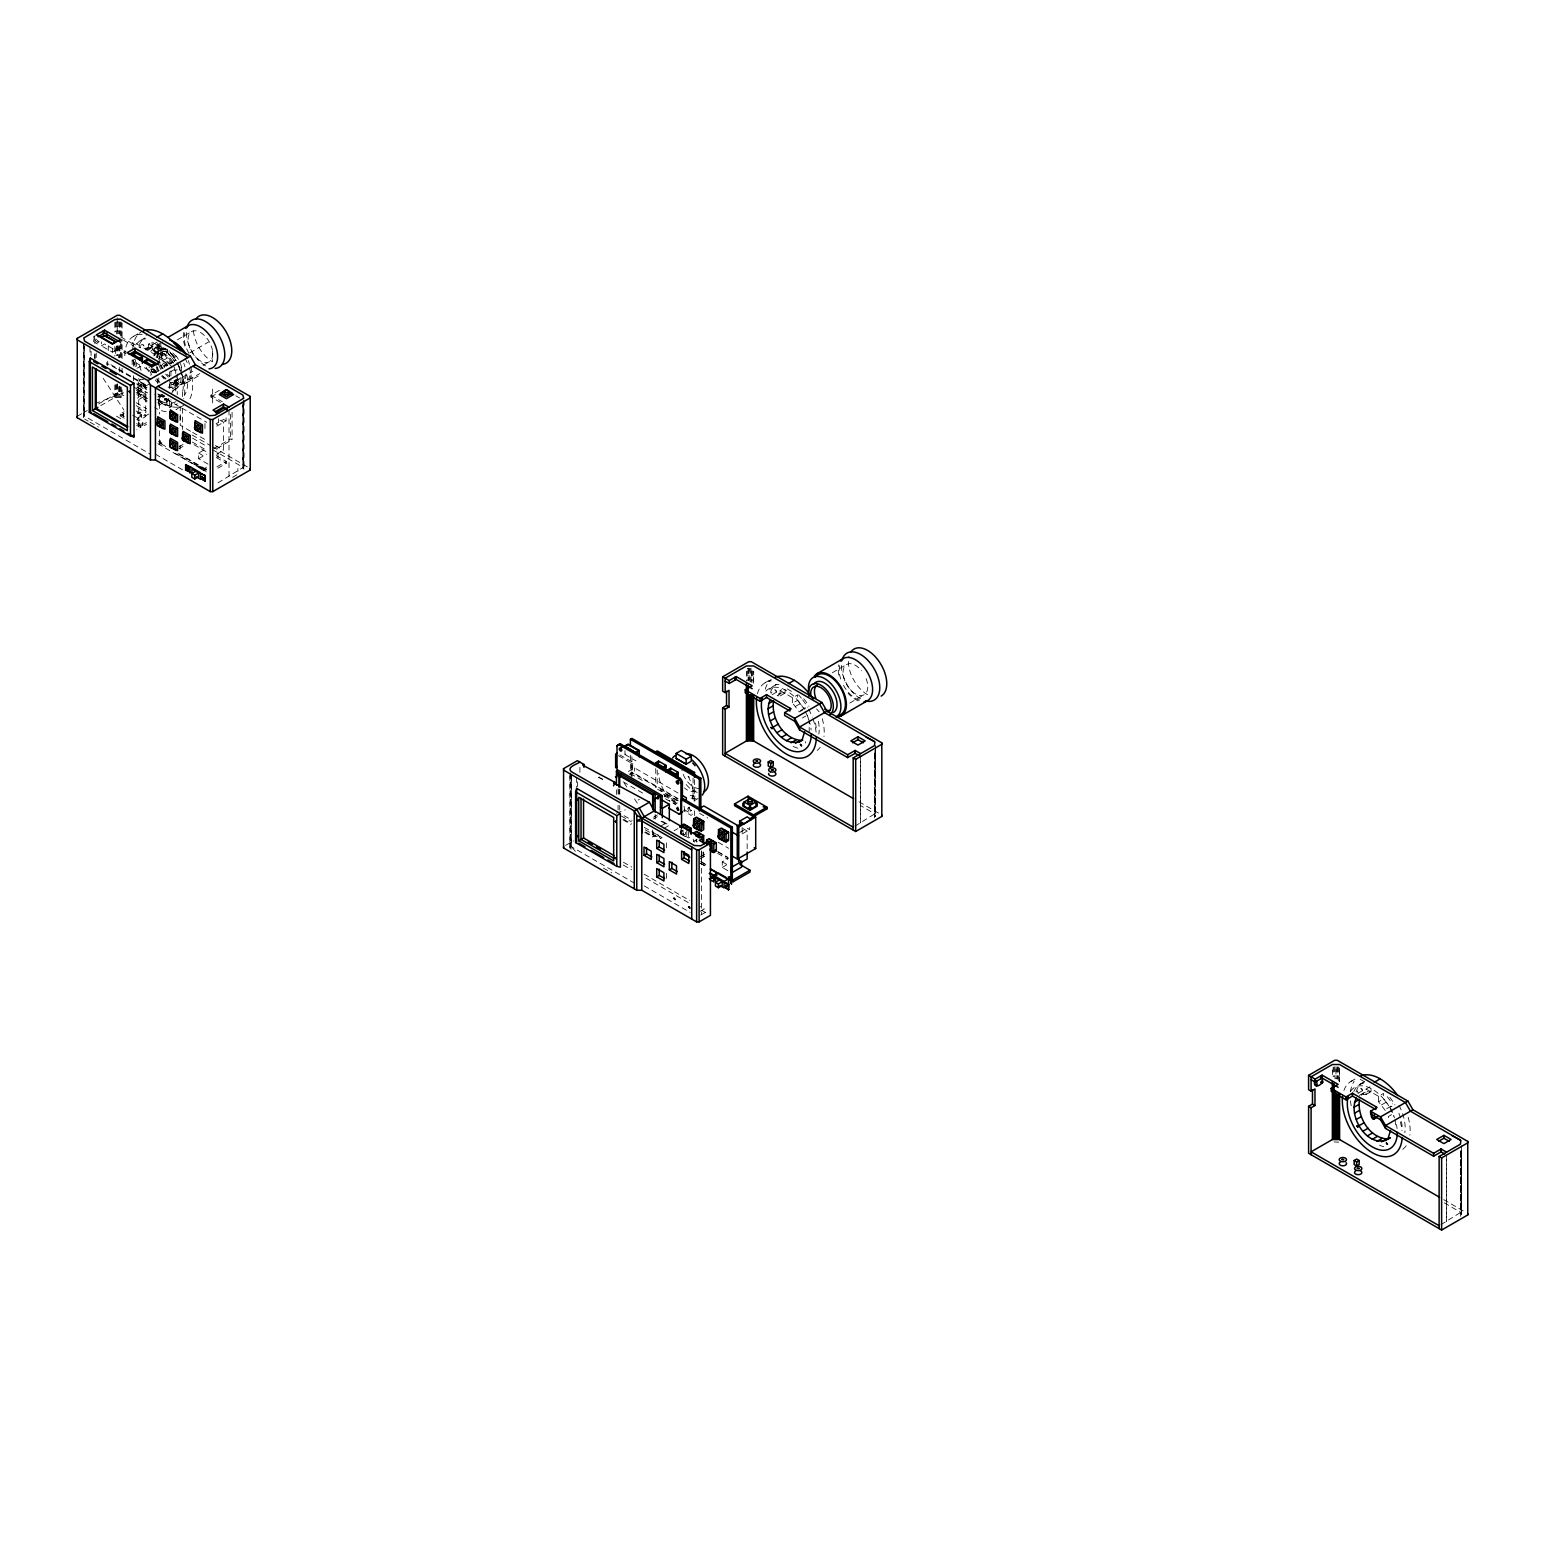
<?xml version="1.0" encoding="UTF-8"?>
<svg xmlns="http://www.w3.org/2000/svg" width="1545" height="1545" viewBox="0 0 1545 1545"><rect width="100%" height="100%" fill="white"/><g stroke="black" fill="none" stroke-linecap="round" stroke-linejoin="round"><path stroke-width="0.75" stroke-dasharray="5 3.75" d="M100.753 405.601L114.832 397.451L122.074 397.451L122.074 387.351M122.074 372.924L122.074 368.116M122.094 358.498L122.094 339.263M122.094 336.868L122.094 322.442M180.089 420.877L180.089 412.573M242.874 405.06L242.855 464.311L243.936 466.957L217.13 483.334M243.357 464.775L243.357 400.792M753.67 683.276L753.67 671.264L753.496 683.218M860.642 761.241L860.584 822.906L860.584 756.529M855.042 826.111L875.513 813.365L874.431 810.719L874.451 753.825M1339.592 1081.828L1339.592 1067.402L1339.438 1081.77M1446.564 1159.812L1446.526 1221.458L1446.526 1155.1M1440.964 1224.664L1461.454 1211.917L1460.373 1209.271L1460.392 1150.021M1460.875 1150.504L1460.875 1209.754L1461.203 1150.967M634.686 883.276L570.955 846.467L571.399 774.586L571.399 846.718L576.362 852.473M875.262 752.396L874.431 810.719M1460.373 1209.271L1460.817 1150.446M173.639 363.056L172.596 361.742L169.177 365.006M171.36 393.608L176.13 386.81L176.13 375.783M206.354 467.208C202.26 470.028 207.822 471.824 206.566 467.15M654.655 835.478L655.891 836.366L654.443 836.328M800.445 710.603L805.409 707.591M809.174 732.388L809.174 721.36M1358.171 1093.068L1357.727 1091.929M1390.886 1106.568L1391.948 1106.683M83.488 416.995L84.627 414.89M875.3 745.347L875.3 816.784L874.431 813.597L860.353 805.466M1461.454 1214.814L1461.531 1152.106M143.144 344.767C145.52 348.745 141.985 340.537 139.513 347.606M152.627 372.615L154.654 371.244L156.431 372.808M172.596 361.742L172.866 363.114M689.476 807.359L689.476 808.885M689.669 807.166C684.57 807.938 691.697 814.273 690.074 809.078M775.687 690.615C777.598 695.829 776.305 684.319 771.09 693.299M1361.628 1089.167C1363.617 1094.42 1362.091 1082.91 1357.128 1091.774M93.415 341.793L94.573 336.057M158.305 403.979L158.787 394.033M84.627 412.013L83.488 414.099L84.627 416.184L150.444 454.211M570.955 842.276L569.796 844.381L570.955 846.467M570.955 845.173L569.873 847.819L569.873 772.79M96.562 339.185C93.028 340.75 100.367 344.632 97.528 339.9M137.022 383.353C136.829 387.911 140.846 382.6 137.215 381.364M154.403 371.321L154.056 372.577M167.652 365.064L164.6 365.238L164.388 366.938M166.068 364.388L166.068 366.532M168.946 363.886L169.931 364.311M167.922 399.498C161.472 395.308 166.435 407.59 168.135 399.923M166.068 398.417L166.068 400.561L167.922 401.642M166.474 402.492L166.474 400.329L164.6 399.267M158.884 441.561L159.618 444.014L162.128 442.836L160.39 440.692L158.884 441.561L161.858 443.203M160.39 440.692L160.39 442.372M160.332 444.072L160.332 442.391M690.074 811.241L691.542 810.391M805.119 707.61L805.254 708.827M1361.319 1095.27L1364.235 1092.547L1371.033 1091.658L1371.033 1086.212L1366.05 1089.09L1366.05 1094.555L1363.076 1094.266L1368.059 1091.369M93.897 336.482L95.307 335.651M93.415 337.177L94.824 336.366M97.798 342.411L99.228 341.58M101.371 345.81L104.596 343.956L115.624 350.329L112.418 352.183L101.371 345.81L101.371 341.793M133.565 336.327L139.494 332.909M140.634 340.402L144.998 337.892A35.342 20.394 60 0 0 139.185 345.076M152.067 342.082L152.067 347.548L149.093 347.239L145.558 349.286L148.532 349.576L148.532 344.129L152.067 342.082L164.562 349.286L164.562 354.751L171.36 363.481M167.671 349.151L167.671 352.472L162.534 355.447L152.53 349.672L152.53 344.689L157.667 341.735M145.945 350.097L151.738 346.737M148.532 349.576L152.067 347.548M162.746 341.947L158.208 344.574A22.943 13.248 60 0 0 153.457 355.08M134.956 359.058L132.233 360.642L139.649 364.929M158.961 345.868L152.53 349.672L162.534 355.447L162.534 350.464L152.53 344.689M157.204 351.449L160.931 349.305M177.327 339.842L191.677 331.557M157.667 343.396L157.667 346.698L163.905 347.953A24.295 14.04 60 0 1 176.053 360.777M155.562 353.341L161.337 350M148.532 344.129L161.028 351.333L165.952 348.494M158.71 354.056L162.437 351.893M136.964 368.289L140.498 366.242L141.715 370.375M167.826 365.528L161.028 356.798L164.562 354.751M164.002 359.927L167.536 357.899M151.816 369.776L153.071 369.062M144.4 367.671L151.816 371.959L154.558 370.375L148.996 367.169M152.472 368.888L155.35 370.568L156.779 369.757A5.311 3.071 60 0 1 157.609 370.819M77.25 416.281L87.254 410.506M98.725 403.882L117.208 393.202L123.851 395.597M143.588 379.549C136.211 377.83 141.715 385.053 140.054 380.881M154.925 372.963L163.268 368.154M189.919 352.762L208.459 342.063M138.625 385.902L141.213 384.415L141.213 390.055L138.625 391.542L138.625 385.902L146.311 390.325M136.829 387.814L138.471 386.849L138.471 397.567L136.829 398.513L138.722 399.595L145.732 395.559L145.732 416.532L138.722 420.568L136.829 419.487L138.471 418.54L138.471 428.892L136.829 429.838M149.093 384.126L145.558 386.173L143.009 382.445M170.742 371.63L174.276 369.583L175.512 373.716M141.213 390.055L138.007 391.175L138.007 392.507L146.196 397.239M177.25 369.487L175.744 370.356L175.744 377.212M138.007 392.507L140.576 389.688M174.16 381.132L178.023 378.892A16.686 9.637 60 0 1 175.57 379.645M174.701 381.75L192.777 371.321M203.013 365.412L209.154 361.858M124.257 418.193L120.143 415.817L120.143 414.079L124.044 411.82M176.748 381.654L173.214 383.701L172.596 388.857L176.13 386.81M120.143 415.817L124.044 413.558M174.624 386.366L180.398 383.025M157.841 396.988L160.429 395.501L160.429 401.14L157.841 402.627M158.556 396.988L163.094 394.342M181.151 384.319L199.807 373.562M172.171 391.078L176.053 388.838M186.366 382.89L200.483 374.74M161.047 402.839L161.047 401.507L158.478 404.327L161.047 402.839L169.487 407.706L170.935 406.876L170.935 399.672M141.522 417.613L141.522 414.852L137.563 417.131L137.563 419.892M158.729 405.408L162.669 403.129M137.563 418.174L141.522 415.875L137.563 413.596M148.648 414.099L146.022 415.605L139.784 412.013M175.744 404.616L177.25 403.766M136.578 423.562L140.692 425.937L146.543 422.558M136.578 425.3L140.692 427.675L146.543 424.296M183.874 405.215L175.976 409.773A42.41 24.488 60 0 0 180.746 405.35M220.433 402.415L210.95 396.949L210.95 395.211L222.461 388.567M210.95 396.949L216.706 393.627M165.624 446.466L159.463 442.913L157.957 443.782L205.176 471.032M178.679 446.988L184.338 443.724M216.763 426.15L226.072 420.897L226.072 414.408M178.679 448.861L186.211 444.516M208.015 464.118L198.648 458.691L198.648 453.071L206.586 448.475M213.654 448.707L230.572 438.934L232.078 439.804L232.078 410.603M198.648 458.691L206.586 454.114M217.034 448.494L232.078 439.804M216.763 454.191L223.561 450.271L223.561 422.229L217.362 418.656M216.899 466.88L226.323 461.434L226.323 463.307L216.899 468.753M232.561 477.328L237.891 474.238M624.991 750.542L624.991 754.559L628.197 752.705M602.434 779.433L598.726 777.309L599.981 776.575M765.142 682.735L771.071 679.317M618.444 755.659L631.326 763.095L632.697 762.303L632.697 773.736M773.678 685.98L776.575 684.3A35.342 20.394 60 0 0 770.105 693.512M628.371 771.496L634.589 767.904L678.043 792.991M630.399 755.273L630.399 773.562L631.886 772.693L677.869 799.228M772.075 694.748L776.575 692.141M785.111 689.476L785.111 693.106L782.118 692.817L777.135 695.694L780.109 695.984L780.109 690.538L783.431 688.606M780.109 695.984L785.111 693.106M832.33 672.732L846.66 664.447M780.109 690.538L792.604 697.741L797.587 694.864L797.587 700.329L804.385 709.058M802.724 710.005L799.402 711.936L792.604 703.207L797.587 700.329M795.578 706.355L800.58 703.458M638.143 800.059L639.398 799.325M565.567 845.405L573.465 840.847M802.318 718.039L805.66 716.107M849.808 703.033L864.157 694.748M653.516 817.189L657.417 814.93M653.516 818.927L657.417 816.668M693.859 800.928L699.653 797.587M682.079 811.724L684.667 810.256L684.667 811.588L691.407 815.49M661.183 825.88L665.142 823.582L665.142 824.624M664.08 828.313L669.333 825.281L659.754 819.738M644.709 832.407L652.647 836.984L655.157 835.536M645.25 829.819L660.449 838.587L662.09 837.641L644.091 827.251M674.064 830.785L677.965 828.526M681.094 831.152L682.639 830.264M680.862 829.491L680.862 834.049L684.454 831.982M683.489 835.304L685.034 834.416M681.326 829.646L681.326 833.779L688.51 837.931L691.021 836.482M693.55 841.368L697.143 839.302M739.649 832.543L747.181 828.197L749.673 829.646L749.673 825.32M700.406 856.818L706.065 853.555M742.063 833.914L749.673 829.646M700.406 858.692L706.065 855.428M727.869 870.685L722.249 867.44L722.249 861.82L728.216 858.363M722.249 867.44L728.216 864.003M700.291 911.26L704.308 908.943L700.175 906.548M700.658 915.046L706.316 911.956M1351.083 1081.307L1355.042 1079.028M1359.619 1084.532L1362.516 1082.871M1358.016 1093.3L1362.516 1090.712M1359.252 1095.444L1364.235 1092.547M1366.05 1094.555L1371.033 1091.658M1366.05 1089.09L1378.546 1096.313L1383.528 1093.416L1383.528 1098.881L1389.052 1105.756M1385.324 1110.488L1378.546 1101.759L1383.528 1098.881M1381.52 1104.907L1386.502 1102.029M1391.06 1106.162L1386.56 1108.769L1386.695 1109.967M1391.601 1114.679L1388.26 1116.591L1389.496 1120.724M95.017 403.612L123.619 392.797M616.436 813.172L625.242 809.85M114.832 394.574L122.074 394.574M139.61 346.795L140.653 347.722M145.269 348.417L149.093 347.239M164.6 365.238L166.184 365.914M152.974 372.152L154.539 372.808M138.49 384.647L137.215 384.319M204.828 468.077L206.566 469.216M778.313 693.995L782.118 692.817M688.22 807.996L689.495 808.344M658.518 835.652L656.915 834.474M747.239 668.56L749.074 668.232L749.074 680.244M1334.069 1141.929L1338.762 1142.141M164.002 396.833L154.77 394.361M660.507 790.074L662.322 791.677M691.272 810.468L689.669 809.31M98.648 341.638L97.2 340.093M805.409 741.619L805.409 743.01M689.495 777.251L688.491 776.517M598.726 777.309L602.762 779.259M787.178 688.858L793.435 692.45M157.667 346.698L167.671 352.472L162.669 348.649M235.767 395.771L239.572 397.953M170.935 363.712L133.604 342.16L132.155 343.009L140.44 347.799M159.116 358.575L169.487 363.828M120.819 336.907L135.439 345.346M162.611 361.028L173.059 367.073M123.503 340.19L133.951 346.215M163.21 363.114L171.572 367.942M210.95 395.211L222.345 401.797M116.377 346.428L126.284 352.144M115.778 347.741L125.975 353.612M94.96 342.526L97.451 343.956M226.072 420.897L223.561 419.448L216.03 423.813L218.54 425.242L218.54 418.772M1360.179 1079.279L1366.34 1082.852M110.97 364.736L146.157 385.053M116.628 368.772L108.285 363.944L106.779 364.813L106.779 360.236M118.733 369.97L145.887 385.671M160.525 394.11L168.888 398.938M138.123 382.909L146.968 387.737M159.019 394.979L206.798 422.364M137.795 384.222L146.138 389.031M859.02 801.816L879.742 813.771M137.254 386.926L147.644 392.932M137.756 387.718L146.06 392.507M158.498 399.692L170.935 406.876M133.836 387.138L146.717 394.574M137.795 389.784L146.138 394.612M136.134 390.016L146.311 395.964M137.254 392.507L147.644 398.494M136.114 392.527L146.447 398.494M136.752 394.554L147.084 400.522M190.556 431.209L180.244 425.261L180.244 406.567M192.623 432.407L207.049 440.75M215.296 445.501L223.561 450.271M136.172 402.704L146.64 408.749M192.217 435.072L210.661 445.713M212.669 446.872L248.166 467.362M136.172 405.601L146.234 411.414M192.546 438.143L206.624 446.273M212.669 449.749L242.855 467.189L244.013 469.274M137.814 407.977L146.022 412.727M192.372 442.082L206.798 450.406M216.223 455.62L226.323 461.434M136.134 410.989L145.732 416.532M194.013 444.67L206.142 451.661M216.223 457.494L226.323 463.307M141.522 414.852L137.563 412.554L137.563 415.335M198.648 453.071L206.142 457.397M132.696 415.199L138.471 418.54M120.143 414.079L124.257 416.455M116.474 416.184L122.48 419.661M179.085 453.747L207.358 470.066M177.945 453.573L206.682 470.163M194.516 464.079L204.944 470.105M175.048 453.284L205.33 470.781M204.133 470.8L198.59 467.594L198.59 465.895L205.968 470.163L205.968 471.862M155.446 454.211L183.701 470.51M1443.725 1199.654L1463.598 1211.145M1444.266 1202.86L1460.373 1212.168L1461.531 1214.254M84.627 419.081L88.239 421.167M90.035 422.191L98.378 427.019M624.991 754.559L636.019 760.912M619.815 754.868L632.697 762.303M743.048 828.583L747.162 830.978L747.162 849.673M678.043 798.572L634.589 773.485L634.589 767.904M678.274 800.909L664.813 793.145L664.813 796.911M699.479 813.249L707.726 818.02M630.399 773.562L645.018 782.002M657.552 789.244L678.467 801.295M629.027 773.89L632.697 776.015M663.5 794.169L678.023 802.55L675.416 804.076L669.178 800.465M664.176 795.752L677.618 803.516M665.528 798.842L675.899 804.829M684.184 809.619L692.488 814.408M684.667 810.256L684.029 806.123M623.176 781.828L645.907 794.941M718.29 842.353L728.603 848.302M717.633 851.527L727.734 857.359M718.039 852.01L728.352 857.958M717.633 853.4L727.734 859.232M665.142 823.582L661.183 821.303L661.183 822.346M680.862 834.049L686.791 837.487L686.791 830.631M722.249 861.82L727.869 865.065M624.083 815.683L632.079 820.318M700.677 861.318L706.741 864.814M621.457 816.088L631.364 821.805M701.546 862.322L707.707 865.876M700.677 863.191L706.741 866.687M623.697 819.371L631.635 823.948M645.501 831.944L653.419 836.521L653.419 831.847M700.039 863.191L706.2 866.745M622.925 819.816L630.843 824.393M623.446 862.264L631.75 867.054M644.188 874.219L689.804 900.561M623.272 865.045L631.538 869.816M645.984 878.159L689.34 903.188M701.739 910.333L705.872 912.728M644.265 885.922L690.074 912.361M603.438 868.116L611.781 872.925M624.199 783.045L626.787 787.004M634.551 798.919L638.433 804.868M657.861 834.628L660.449 838.587M103.167 378.274L123.89 410.004M146.157 367.266L150.811 375.338M1390.326 1107.611L1394.498 1117.846M807.32 715.161L808.556 719.294M1395.096 1119.913L1395.734 1125.784M136.346 362.418L136.752 366.32M1461.454 1145.56L1461.242 1215.355M1460.875 1151.353L1460.875 1212.979M1460.373 1151.836L1460.373 1216.34M1378.546 1096.313L1378.546 1101.759M1338.762 1067.131L1338.762 1081.558M1337.873 1066.919L1337.873 1078.931M1337.217 1067.363L1337.217 1079.163M1336.946 1066.784L1336.946 1078.816M1335.981 1069.14L1335.981 1078.758M1335.015 1066.784L1335.015 1078.816M1334.069 1066.919L1334.069 1076.537M1333.18 1067.131L1333.18 1076.749M1332.35 1069.816L1332.35 1074.625M875.513 747.007L875.513 816.243M874.933 750.426L874.933 817.305M874.431 753.284L874.431 817.788M792.604 697.741L792.604 703.207M752.84 670.974L752.84 680.592M751.932 670.762L751.932 682.774M751.295 671.148L751.295 680.592M751.005 668.232L751.005 682.658M750.04 668.193L750.04 682.62M748.784 668.792L748.784 680.592M748.147 668.348L748.147 680.379M747.239 670.974L747.239 680.592M746.409 671.264L746.409 680.881M742.141 827.502L742.141 833.991M703.69 851.816L703.69 858.035L701.198 859.484L701.198 851.179M703.072 852.376L703.072 856.954M701.488 850.774L701.488 914.756M694.555 779.665L694.555 801.237M694.555 810.816L694.555 815.605M693.087 778.101L693.087 799.673M688.51 831.712L688.51 837.931M683.083 829.993L683.083 834.821M666.416 842.836L666.416 851.14M666.416 873.331L666.416 879.568M657.224 770.086L657.224 786.868M655.756 768.541L655.756 787.718M655.157 814.505L655.157 819.178M652.647 829.974L652.647 836.984M631.886 756.683L631.886 772.693M631.326 763.095L631.326 776.807M619.738 789.051L619.738 796.061M619.738 805.409L619.738 810.082M618.966 789.514L618.966 796.505M618.077 788.877L618.077 795.868M618.077 805.215L618.077 809.889M616.436 789.823L616.436 794.497M579.916 767.382L579.916 774.605M577.405 781.905L577.405 786.617M576.362 777.444L576.362 787.062M570.955 774.335L570.955 849.344M570.472 773.041L570.511 846.023M570.105 773.33L570.105 848.359M244.013 400.039L243.936 469.834M243.724 401.314L243.724 468.193M243.357 406.393L243.357 468M242.855 402.125L242.855 468.483M237.891 468.463L237.891 471.36M230.572 414.234L230.572 438.934M229.008 410.12L229.008 479.375M217.961 452.743L217.961 458.363M212.669 389.166L212.669 406.007M212.573 350.773L212.573 361.858A27.153 15.682 60 0 1 193.376 328.602M204.964 423.484L204.964 431.77M182.464 391.928L182.464 396.621M182.464 408.343L182.464 429.433M180.089 445.153L180.089 449.286M177.25 374.044L177.25 394.612M175.744 379.491L175.744 390.924M171.746 402.125L171.746 406.798M170.935 370.916L170.935 380.495M170.935 382.89L170.935 390.093M169.487 371.766L169.487 381.345M169.487 383.739L169.487 388.529M169.487 400.522L169.487 407.706M161.028 351.333L161.028 356.798M159.463 394.805L159.463 414.041M159.463 430.881L159.463 442.913M158.787 377.888L158.787 382.503M157.358 378.718L157.358 383.334M151.816 368.579L151.816 371.959M142.893 422.944L142.893 424.682M140.692 425.937L140.692 427.675M138.722 399.595L138.722 420.568M133.604 361.337L133.604 366.146M133.604 375.725L133.604 385.323M132.155 359.792L132.155 364.581M123.136 414.079L123.136 415.817M121.263 322.152L121.263 341.387M121.263 343.801L121.263 358.228M121.263 387.08L121.263 397.181M120.355 321.939L120.355 341.175M120.355 343.589L120.355 358.015M120.355 386.868L120.355 396.968M119.718 322.384L119.718 334.183M119.718 345.983L119.718 357.803M119.718 367.227L119.718 371.959M119.718 386.115L119.718 393.202M119.428 321.823L119.428 333.836M119.428 345.868L119.428 357.88M119.428 386.733L119.428 396.833M118.463 321.766L118.463 333.797M118.463 345.81L118.463 357.841M118.463 386.694L118.463 396.795M117.497 321.823L117.497 333.836M117.497 345.868L117.497 355.485M117.497 384.338L117.497 396.833M117.208 317.671L117.208 334.183M117.208 345.983L117.208 355.427M117.208 383.759L117.208 393.202M116.57 321.939L116.57 333.971M116.57 345.983L116.57 355.601M116.57 384.454L116.57 396.968M115.663 322.152L115.663 331.769M115.663 348.61L115.663 355.813M115.663 384.666L115.663 397.181M114.832 322.442L114.832 332.059M114.832 346.486L114.832 356.103M114.832 384.956L114.832 397.451M112.418 348.166L112.418 352.183M108.285 345.655L108.285 352.511M107.706 361.202L107.706 365.779M96.215 352.975L96.215 357.552M94.96 354.365L94.96 359.116M94.824 338.471L94.824 346.91M94.824 353.766L94.824 358.343M91.078 351.256L91.078 355.582M90.035 347.181L90.035 354.404M84.627 346.466L84.627 416.184M84.145 343.589L84.145 415.721M83.778 347.876L83.778 415.895M83.546 343.82L83.546 417.536M175.976 401.623A35.342 20.394 60 0 1 158.305 399.865M145.809 388.78A35.342 20.394 60 0 1 141.831 383.179M134.183 364.543A35.342 20.394 60 0 1 133.546 360.468M136.675 344.091A35.342 20.394 60 0 1 145.809 338.818M170.8 353.245A35.342 20.394 60 0 1 175.976 360.815A42.41 24.488 60 0 0 169.776 351.719M177.096 362.824A35.342 20.394 60 0 1 181.982 375.416M182.445 377.482A35.342 20.394 60 0 1 182.445 392.411M166.242 411.665A42.41 24.488 60 0 1 154.77 407.687M147.007 402.009A42.41 24.488 60 0 1 137.157 390.904M124.797 355.736A42.41 24.488 60 0 1 147.007 335.13M177.057 362.747A42.41 24.488 60 0 1 180.746 370.742M181.48 372.751A42.41 24.488 60 0 1 183.739 398.745M177.656 407.146A42.41 24.488 60 0 1 154.906 397.451M146.35 388.123A42.41 24.488 60 0 1 142.603 382.639M135.284 366.764A42.41 24.488 60 0 1 133.7 360.738M132.754 348.958A42.41 24.488 60 0 1 141.464 331.769M184.956 358.189A42.41 24.488 60 0 1 187.814 364.176M189.378 368.193A42.41 24.488 60 0 1 188.644 400.792M169.139 400.097A35.342 20.394 60 0 1 157.783 393.975M141.039 370.433A35.342 20.394 60 0 1 139.011 364.099M186.81 374.971A35.342 20.394 60 0 1 184.319 395.423M699.19 788.394A16.686 9.637 60 0 1 681.905 770.144M695.849 790.982A16.686 9.637 60 0 1 684.454 787.931M675.899 803.091A24.295 14.04 60 0 1 658.711 773.311M688.046 776.227A24.295 14.04 60 0 1 692.488 797.954M696.1 798.688A24.295 14.04 60 0 1 689.012 797.162M695.096 796.081A21.456 12.379 60 0 1 687.506 794.053M697.22 792.373A21.456 12.379 60 0 1 685.71 783.991M866.127 678.641A17.497 10.1 60 0 1 857.552 694.902A17.497 10.1 60 0 1 843.242 670.086A17.497 10.1 60 0 1 861.589 670.8M859.619 700.117A22.943 13.248 60 0 1 842.122 682.658M840.712 679.028A22.943 13.248 60 0 1 839.746 665.702M858.402 700.87A24.314 14.04 60 0 1 848.147 693.396M838.8 675.146A24.314 14.04 60 0 1 838.8 664.871M867.575 694.748A27.153 15.682 60 0 1 849.016 656.123M860.565 698.784A27.153 15.682 60 0 1 842.025 660.159M819.14 711.743A22.943 13.248 60 0 1 816.571 708.885M1343.899 1090.519A42.41 24.488 60 0 1 1355.1 1079.743M1387.275 1096.699A42.41 24.488 60 0 1 1392.354 1103.883M1400.291 1121.786A42.41 24.488 60 0 1 1402.01 1130.67M1383.76 1146.738A35.342 20.394 60 0 1 1379.453 1145.135M1353.806 1091.716A35.342 20.394 60 0 1 1364.795 1082.948M1389.785 1097.375A35.342 20.394 60 0 1 1394.961 1104.945M1398.92 1113.211A35.342 20.394 60 0 1 1402.281 1129.569M1356.046 1092.064A35.342 20.394 60 0 1 1365.857 1081.558M1398.959 1105.274A35.342 20.394 60 0 1 1401.817 1111.531M1402.59 1113.636A35.342 20.394 60 0 1 1404.791 1132.697M1351.218 1105.699A42.41 24.488 60 0 1 1350.465 1100.832M1350.465 1091.794A42.41 24.488 60 0 1 1354.212 1081.172M1408.171 1117.228A42.41 24.488 60 0 1 1409.909 1135.15M1406.162 1145.772A42.41 24.488 60 0 1 1401.392 1150.195M1350.658 1091.098A35.342 20.394 60 0 1 1388.762 1105.853M1389.959 1107.823A35.342 20.394 60 0 1 1393.938 1116.089M1396.429 1124.49A35.342 20.394 60 0 1 1397.066 1128.565M701.584 851.681A2.395 1.39 60 0 1 700.966 853.999M697.355 841.851A2.395 1.39 60 0 1 695.308 840.364M694.535 842.179A2.395 1.39 60 0 1 693.338 839.109M696.177 839.862A2.395 1.39 60 0 1 696.602 842.006M685.304 832.214A2.395 1.39 60 0 1 683.836 834.3A2.395 1.39 60 0 1 682.369 830.515M681.442 834.435A2.395 1.39 60 0 1 680.824 831.403A2.395 1.39 60 0 1 683.141 832.021A2.395 1.39 60 0 1 683.759 835.053M757.398 693.782A42.41 24.488 60 0 1 771.361 680.824M798.553 694.883A42.41 24.488 60 0 1 801.353 698.147M802.685 699.846A42.41 24.488 60 0 1 807.552 707.224M808.634 709.155A42.41 24.488 60 0 1 812.322 717.15M813.056 719.159A42.41 24.488 60 0 1 816.088 732.118M797.819 748.186A35.342 20.394 60 0 1 791.349 745.443M769.719 689.669A35.342 20.394 60 0 1 778.854 684.377M803.844 698.803A35.342 20.394 60 0 1 809.02 706.374M815.49 723.041A35.342 20.394 60 0 1 816.339 731.017M818.386 721.38A35.342 20.394 60 0 1 818.85 734.126M765.277 689.224A42.41 24.488 60 0 1 771.283 679.394M822.249 718.676A42.41 24.488 60 0 1 823.968 736.598M820.221 747.22A42.41 24.488 60 0 1 817.208 750.426M765.876 691.098A35.342 20.394 60 0 1 804.018 709.271M805.138 711.279A35.342 20.394 60 0 1 807.996 717.537M808.769 719.642A35.342 20.394 60 0 1 811.125 730.012M155.562 372.596A16.686 9.637 60 0 1 153.689 368.695M153.689 355.08A16.686 9.637 60 0 1 172.229 362.978M174.102 366.88A16.686 9.637 60 0 1 175.3 370.839M172.229 382.233A16.686 9.637 60 0 1 169.796 382.986M184.338 377.443A21.456 12.379 60 0 1 169.68 381.963M165.759 379.104A21.456 12.379 60 0 1 162.09 375.242M158.053 369.004A21.456 12.379 60 0 1 156.547 365.624M154.519 355.698A21.456 12.379 60 0 1 162.09 344.902M178.544 380.785A21.456 12.379 60 0 1 167.826 386.984M159.965 382.445A21.456 12.379 60 0 1 156.315 378.583M152.279 372.345A21.456 12.379 60 0 1 150.753 368.965M150.753 351.449A21.456 12.379 60 0 1 174.624 361.588M157.88 357.648A16.686 9.637 60 0 1 169.68 350.831M172.731 353.052A16.686 9.637 60 0 1 178.023 359.637M181.074 367.498A16.686 9.637 60 0 1 181.48 371.264M158.015 383.044A24.295 14.04 60 0 1 155.311 380.012M151.738 374.798A24.295 14.04 60 0 1 149.015 369.12M149.015 349.267A24.295 14.04 60 0 1 162.399 347.161M178.776 366.455A24.295 14.04 60 0 1 180.05 370.336M181.074 377.714A24.295 14.04 60 0 1 172.48 389.939M146.408 389.746A24.295 14.04 60 0 1 138.2 377.752M135.091 364.581A24.295 14.04 60 0 1 135.67 359.773M162.128 363.925A24.295 14.04 60 0 1 164.427 367.478M169.467 384.415A24.295 14.04 60 0 1 169.197 387.718M164.427 395.539A24.295 14.04 60 0 1 160.873 396.64M160.931 369.506A17.497 10.1 60 0 1 158.961 365.412M157.32 357.301A17.497 10.1 60 0 1 166.474 348.803M175.86 355.659A17.497 10.1 60 0 1 178.428 359.406M180.398 363.5A17.497 10.1 60 0 1 181.634 367.652M180.398 377.772A17.497 10.1 60 0 1 175.86 380.398M212.785 353.844A17.497 10.1 60 0 1 197.219 358.652M194.226 355.505A17.497 10.1 60 0 1 188.162 337.756A17.497 10.1 60 0 1 197.219 331.055M200.406 332.426A17.497 10.1 60 0 1 212.36 349.904M189.9 375.725A22.943 13.248 60 0 1 174.218 380.572M162.746 368.463A22.943 13.248 60 0 1 160.912 364.91M160.159 363.094A22.943 13.248 60 0 1 160.159 344.342M188.278 360.584A22.943 13.248 60 0 1 189.475 364.234M188.934 353.322A22.943 13.248 60 0 1 184.743 332.812M190.827 366.281A24.314 14.04 60 0 1 174.218 381.673M168.347 377.096A24.314 14.04 60 0 1 165.624 374.064M162.051 368.849A24.314 14.04 60 0 1 159.328 363.152M157.609 357.378A24.314 14.04 60 0 1 159.328 343.318M184.84 346.099A24.314 14.04 60 0 1 183.816 331.982M205.582 365.895A27.153 15.682 60 0 1 187.022 327.27M154.017 356.007A17.497 10.1 60 0 1 174.701 361.549M176.671 379.916A17.497 10.1 60 0 1 172.132 382.542M185.902 373.813A22.943 13.248 60 0 1 169.68 383.199M164.137 378.853A22.943 13.248 60 0 1 161.568 375.995M158.208 371.07A22.943 13.248 60 0 1 156.393 367.517M183.739 363.191A22.943 13.248 60 0 1 184.936 366.841M165.952 378.428A14.484 8.362 60 0 1 163.306 376.497M158.71 370.781A14.484 8.362 60 0 1 157.088 367.401M156.064 357.822A14.484 8.362 60 0 1 173.195 362.418M169.68 376.285A14.484 8.362 60 0 1 167.034 374.353M162.437 368.637A14.484 8.362 60 0 1 160.815 365.238M159.444 358.537A14.484 8.362 60 0 1 165.759 351.256A14.484 8.362 60 0 1 176.922 360.275M179.568 367.092A14.484 8.362 60 0 1 179.935 370.356M155.35 370.568A5.311 3.071 60 0 1 156.199 371.63M123.774 416.725A2.202 1.275 0 0 1 123.774 414.91A2.202 1.275 0 0 1 123.774 413.191M139.127 425.57A2.202 1.275 0 0 0 142.816 425.01A2.202 1.275 0 0 0 140.112 423.446A2.202 1.275 0 0 0 139.127 425.57M139.127 423.851A2.202 1.275 0 0 0 142.816 423.272A2.202 1.275 0 0 0 140.112 421.708A2.202 1.275 0 0 0 139.127 423.851"/><path stroke-width="1.5" d="M639.263 808.016L644.265 816.668L694.246 845.501L700.658 845.791L707.938 841.793L710.43 843.222L710.43 915.355L699.112 921.901L696.621 921.901L641.774 890.248L641.774 818.116L636.772 809.464L571.399 771.689C565.856 767.208 577.656 763.867 579.916 762.11M701.198 831.055L701.198 822.77L694.014 818.618L694.014 826.903L701.198 831.055L703.69 829.626L703.69 821.322L696.505 817.17L694.014 818.618M718.889 829.51L718.889 837.796L726.073 841.948L728.564 840.519L728.564 832.214L721.38 828.081L718.889 829.51L726.073 833.663L726.073 841.948M753.67 695.308L753.651 740.982L746.409 740.982L725.165 753.265L853.188 827.174L853.188 830.051M853.188 827.174L853.188 757.919L874.431 745.656L874.933 741.948L824.489 712.612L819.507 703.96L753.67 665.972L746.409 665.972L725.165 678.236L725.165 692.604L722.654 691.175L722.654 676.807L748.784 661.704L751.295 661.704L821.979 702.531L826.981 711.183L881.809 742.836L881.809 816.417L855.679 831.5L722.654 754.694L722.654 707.764L726.536 705.524L729.028 706.973L729.028 690.364L725.165 692.604M1339.592 1093.86L1339.592 1139.553L1332.35 1139.553L1311.087 1151.817L1439.129 1225.726L1439.129 1228.623M1439.129 1225.726L1439.129 1156.49L1460.373 1144.208L1460.875 1140.5L1410.43 1111.183L1405.429 1102.531L1339.592 1064.524L1332.35 1064.524L1311.087 1076.807L1311.087 1091.176L1308.596 1089.727L1308.596 1075.359L1334.726 1060.276L1337.217 1060.276L1407.92 1101.083L1412.922 1109.754L1467.75 1141.407L1467.75 1214.969L1441.62 1230.052L1308.596 1153.265L1308.596 1106.317L1312.477 1104.076L1314.969 1105.525L1314.969 1088.935L1311.087 1091.176M250.232 470.008L250.232 396.428L195.404 364.774L190.402 356.123L119.718 315.296L117.208 315.296L77.25 338.374L77.25 417.71L150.444 459.985L155.446 459.985L210.294 491.619L212.785 491.619L250.232 470.008L250.232 468.56M250.232 396.428L250.232 397.876L212.785 419.487L210.294 419.487L150.444 384.956L147.953 380.63L77.25 339.823L77.25 338.374M881.809 816.417L881.809 814.968M881.809 742.836L881.809 744.284L855.679 759.367L853.188 757.919M1467.75 1214.969L1467.75 1213.54M1467.75 1141.407L1467.75 1142.836L1441.62 1157.92L1439.129 1156.49M77.25 417.71L77.25 416.281M583.952 767.324L583.952 764.447L577.405 760.661L563.577 768.637L563.577 770.086L634.28 810.913L636.772 815.239L636.772 890.248L641.774 890.248M636.772 890.248L563.577 847.993L563.577 846.544M753.361 695.192L752.84 740.692L752.84 695.018M1339.303 1093.744L1338.762 1139.264L1338.762 1093.57M1371.999 1113.211C1368.754 1118.001 1376.943 1122.964 1374.239 1114.505M802.724 740.132C781.944 751.469 761.337 717.479 770.376 699.595M795.578 743.242L800.58 740.345C782.755 738.529 770.936 717.556 773.543 700.773L768.541 703.67M1381.52 1141.794L1390.326 1137.738C1369.372 1151.952 1346.873 1116.571 1356.317 1098.147M1386.502 1138.916C1368.696 1137.101 1356.877 1116.127 1359.465 1099.345L1354.482 1102.222M189.069 468.888C184.936 470.163 190.074 465.933 188.123 469.043M621.805 750.31C620.935 753.477 617.343 747.239 620.511 748.07C623.871 752.415 618.502 747.297 621.92 747.259M678.796 783.218C677.946 786.386 674.335 780.128 677.502 780.978C680.881 785.323 675.493 780.206 678.931 780.148M677.676 807.262C680.109 815.799 673.755 803.593 678.796 809.928M711.685 877.946L711.897 876.459M711.26 876.826L711.279 878.178L712.496 877.715M711.897 877.193L712.457 878.139L711.279 876.421M727.193 885.652L726.247 886.849L725.976 884.86M726.053 885.536L727.251 885.864M804.597 731.828L802.318 739.34L799.402 742.063M1390.519 1130.399L1388.26 1137.892L1385.324 1140.616M89.282 361.588L90.344 358.092L134.029 383.314L134.029 436.887L130.475 436.057L89.282 412.283L89.282 361.588L130.475 385.362L134.029 383.314M575.609 791.87L576.671 788.375L620.356 813.578L620.356 867.17L616.783 866.339L575.609 842.566L575.609 791.87L616.783 815.644L620.356 813.578M615.489 776.633C618.135 777.927 615.625 776.768 615.605 777.463M716.938 875.262L716.088 873.775L716.223 875.185M617.015 775.899L617.015 745.926L620.472 743.898L677.482 776.807M682.407 812.013L678.97 814.022L668.637 808.074M620.472 743.898L617.015 745.926M681.229 813.114L679.8 813.945M104.596 330.147L96.389 334.879L112.418 344.149L120.626 339.398L104.596 330.147L104.596 333.025L120.626 342.295M98.127 336.771L104.596 333.025M101.371 337.216L104.596 335.362L115.624 341.735L104.596 335.922L101.371 337.216L112.418 343.589L115.624 341.735M134.956 348.224L127.231 352.704L151.816 366.899L159.56 362.438L134.956 348.224L134.956 351.121L158.305 364.601L158.305 361.704M156.74 337.293L162.669 333.874M129.162 354.462L134.956 351.121M134.956 352.357L134.956 353.998L132.233 355.582L132.233 353.94L134.956 352.357L142.391 356.644L142.391 363.345M168.115 337.293L188.258 325.647M132.233 353.94L139.649 358.228L142.391 356.644M142.391 358.286L139.649 359.869L139.649 358.228M144.4 362.611L144.4 360.97L147.142 359.386L154.558 363.674L154.558 365.315M144.4 360.97L151.816 365.257L154.558 363.674M89.282 412.283L91.599 412.399M92.41 410.487L127.347 430.649L127.347 387.177L92.41 366.995L92.41 410.487L97.856 407.339M147.953 380.63L190.402 356.123M195.404 364.774L155.446 387.853L155.446 459.985M226.4 390.364L219.235 394.516L226.4 398.649L233.585 394.516L229.375 392.797M229.066 407.204L223.561 404.037L213.036 410.12L218.54 413.287M215.083 411.82L223.561 406.914L227.231 409.039M227.559 410.391L223.561 408.073L216.03 412.998M185.632 464.813L190.441 467.111L185.632 464.813L185.632 469.97L190.441 472.268M185.632 469.97L188.973 471.418M191.908 472.905L191.908 469.12L198.59 472.982L198.59 476.748L194.747 478.969L191.831 477.289L191.831 473.504L195.674 471.302M191.831 473.504L194.747 475.184L198.59 472.982M205.273 475.667L200.464 473.369L205.273 475.667L205.273 480.823L200.464 478.525L205.273 480.823M583.952 764.447L582.716 765.161L614.813 782.253L613.558 785.864M617.498 745.211L619.622 743.995M722.654 676.807L729.201 680.572L736.173 676.555L752.203 685.806L745.231 689.823L745.231 692.72L760.063 701.275L766.532 697.529L789.881 711.009L789.881 708.112M630.399 746.138L630.399 739.283L631.886 738.413L700.851 778.236L700.851 810.217M725.165 681.133L729.201 683.469L736.173 679.452L752.203 688.703M624.991 745.945L636.019 752.878L639.244 751.024L628.197 744.671L624.991 745.945L628.197 744.091L639.244 750.464L639.244 756.915M617.015 753.245L615.644 754.037L615.644 767.749L617.015 766.957M636.019 752.318L639.244 750.464M722.654 707.764L725.165 709.194L729.028 706.973M618.966 787.178L618.966 775.493L621.457 774.045M614.813 782.253L613.558 782.967L649.363 802.203L654.346 810.855L702.434 838.607L702.434 841.504M745.231 689.823L760.063 698.398L766.532 694.651L791.137 708.846L784.648 712.593L784.648 715.47L794.613 721.225L799.595 729.877L847.684 757.629L855.138 753.323L860.642 756.509M788.317 683.701L794.246 680.283M655.833 764.331L655.833 762.689L658.576 761.106L665.992 765.393L665.992 772.094M676.15 753.439L681.287 750.464L691.291 756.239L691.291 761.221L686.154 764.176L676.15 758.421L676.15 753.439L686.154 759.213L691.291 756.239M817.054 673.659L843.261 658.537M655.833 762.689L663.269 766.957L665.992 765.393M665.992 767.035L663.269 768.618L663.269 766.957M767.923 708.827L772.925 705.93M670.742 768.135L670.742 769.777L668.019 771.361L668.019 769.7L670.742 768.135L678.158 772.403L678.158 776.884M768.541 714.698L773.543 711.801M668.019 769.7L675.435 773.987L678.158 772.403M678.158 774.064L675.435 775.629L675.435 773.987M770.376 720.897L775.378 718M676.092 777.637L678.97 779.317L680.379 778.487A5.311 3.071 60 0 1 682.388 781.963L682.407 800.484M618.966 775.493L652.647 794.941L655.157 793.493L655.157 812.168M694.555 772.461L693.087 773.311L655.756 751.758L657.224 750.909L694.555 772.461L694.555 777.251M773.311 727L778.313 724.103M575.609 842.566L576.671 841.948L576.671 788.375M578.738 840.75L613.674 860.932L613.674 817.44L578.738 797.278L578.738 840.75L583.547 837.969L583.547 799.074M680.978 812.824L680.978 782.851L682.407 782.021M649.363 802.203L634.28 810.913L634.28 888.8M821.979 702.531L794.613 718.328L784.648 712.593M669.333 820.607L669.333 804.308L662.322 808.344L660.449 807.262L662.09 806.297L662.09 795.598L653.844 799.055M777.135 732.581L782.118 729.703M630.399 739.283L699.364 779.086L700.851 778.236M781.577 737.274L786.579 734.396M654.346 810.855L636.772 820.994L641.774 820.994L691.735 849.847M826.981 711.183L799.595 727L799.595 729.877M681.557 828.468L681.557 799.615L683.083 798.726L732.349 827.174L732.349 880.09L730.843 880.978L710.314 869.12M786.347 740.77L791.349 737.873M791.117 742.797L796.119 739.92M841.368 715.779L867.575 700.658M768.232 761.955L770.743 760.507L773.234 761.955L773.234 765.992L770.743 767.44L768.232 765.992L768.232 761.955L770.743 763.404L773.234 761.955M678.97 814.022L680.379 813.211M700.445 807.919L703.844 805.969L738.916 826.208M680.862 827.212L684.454 825.127L690.403 828.545L690.403 833.122M687.428 826.131L684.918 828.294M700.097 819.256L697.606 821.419M644.033 855.312L651.237 859.464L651.237 851.16L644.033 847.027L644.033 855.312L646.544 853.864L651.932 856.973M691.021 828.197L688.51 829.646L681.326 825.493L683.836 824.045L691.021 828.197L691.021 834.416M656.722 848.437L663.906 852.589L663.906 844.285L656.722 840.152L656.722 848.437L659.232 846.988L664.62 850.098M701.198 822.77L703.69 821.322M734.551 803.96L753.554 814.91L753.554 816.648L734.551 805.679L734.551 803.96L747.992 796.196L766.977 807.166L766.977 808.904L749.673 818.831L751.179 819.7L747.181 816.822L739.649 821.167L739.649 825.725M700.58 823.118L703.69 822.037M744.091 801.99L750.02 798.553L755.949 801.99L755.949 806.142L750.02 809.561L744.091 806.142L744.091 801.99L750.02 805.409L755.949 801.99M857.977 736.772L850.812 740.924L857.977 745.076L865.161 740.924L857.977 736.772L857.977 739.669L852.608 742.778M700.097 833.45L697.606 835.613M656.76 862.651L663.944 866.803L663.944 858.499L656.76 854.366L656.76 862.651L659.251 861.202L664.64 864.312M703.69 835.517L701.198 836.965L694.014 832.813L696.505 831.365L703.69 835.517L703.69 843.821M742.836 803.245L742.836 806.142L750.02 810.295L757.204 806.142L757.204 803.245M702.434 838.607L699.364 840.383L704.848 843.57M794.613 721.225L794.613 718.328L799.595 727L847.684 754.752L855.138 750.445L860.642 753.612M706.625 844.227L706.625 840.094L709.116 838.645L716.301 842.797L716.301 851.083L713.809 852.531L710.217 850.465M724.972 830.148L722.481 832.311M681.557 799.615L730.843 828.062L732.349 827.174M753.554 814.91L766.977 807.166M754.192 816.243L755.698 817.093L755.698 848.553L738.78 858.325L737.274 857.456L737.274 825.996L742.141 823.195L743.647 824.045L751.179 819.12M712.708 840.712L710.217 842.875M681.615 859.329L688.8 863.481L688.8 855.177L681.615 851.044L681.615 859.329L684.107 857.881L689.495 860.99M727.946 839.437L724.354 841.504L724.354 834.648L728.564 832.214M636.772 815.239L696.621 849.769L699.112 849.769L710.43 843.222M738.664 861.589L738.78 826.865L755.698 817.093M656.722 876.865L663.906 880.998L663.906 872.713L656.722 868.56L656.722 876.865L659.232 875.416L664.62 878.526M669.333 869.912L676.517 874.064L676.517 865.76L669.333 861.608L669.333 869.912L671.843 868.464L677.231 871.573M706.625 840.094L713.809 844.227L716.301 842.797M715.683 850.001L712.091 852.087L712.091 845.231L706.142 841.793M713.655 881.944L713.655 875.397L718.116 872.828L726.459 877.637M709.252 878.699C716.011 886.463 716.011 872.867 709.252 873.562M741.561 861.492L731.615 867.228L731.615 872.848L741.561 867.112L741.561 861.492L732.195 856.084M740.364 862.94L747.162 859.02L747.162 852.01M715.528 881.635L715.528 877.869L722.191 881.712L722.191 885.497L718.367 887.718L715.451 886.038L715.451 882.253L719.294 880.032M715.451 882.253L718.367 883.933L722.191 881.712M713.655 875.397L724.064 881.422L728.545 878.835L728.467 889.804L724.489 887.023M732.987 881.847L749.943 872.056L749.943 870.183L732.987 879.974L732.987 881.847L728.95 879.511M728.892 884.416L724.064 882.118L728.892 884.416L728.467 889.804M1308.596 1075.359L1315.143 1079.144L1322.095 1075.127L1338.124 1084.378L1331.172 1088.395L1331.172 1091.272L1345.985 1099.828L1352.474 1096.081L1375.822 1109.561L1375.822 1106.683M1311.087 1079.685L1315.143 1082.021L1322.095 1078.004L1322.095 1075.127M1314.756 1080.148C1312.806 1088.259 1319.237 1087.023 1322.752 1082.002L1322.095 1078.004L1338.124 1087.255M1308.596 1106.317L1311.087 1107.765L1314.969 1105.525M1331.172 1088.395L1345.985 1096.95L1352.474 1093.203L1377.058 1107.398L1370.589 1111.145L1370.589 1114.022L1380.535 1119.777L1385.537 1128.429L1433.625 1156.201L1441.079 1151.894L1444.749 1153.999M1374.258 1082.272L1380.187 1078.835M1353.864 1107.379L1358.847 1104.501M1354.482 1113.25L1359.465 1110.372M1356.317 1119.449L1361.319 1116.571M1359.252 1125.552L1364.235 1122.674M1374.239 1118.503L1377.599 1116.552M1373.312 1119.352L1377.561 1116.9M1407.92 1101.083L1380.535 1116.9L1370.589 1111.145M1363.076 1131.152L1368.059 1128.256M1367.518 1135.845L1372.52 1132.948M1412.922 1109.754L1385.537 1125.552L1385.537 1128.429M1372.288 1139.322L1377.29 1136.444M1377.058 1141.349L1382.06 1138.472M1354.173 1160.507L1356.664 1159.078L1359.175 1160.507L1359.175 1164.544L1356.664 1165.992L1354.173 1164.544L1354.173 1160.507L1356.664 1161.956L1359.175 1160.507M1443.918 1135.343L1436.734 1139.476L1443.918 1143.628L1451.103 1139.476L1443.918 1135.343L1443.918 1138.221L1449.307 1141.33M1438.53 1141.33L1443.918 1138.221M1380.535 1119.777L1380.535 1116.9L1385.537 1125.552L1433.625 1153.304L1441.079 1148.997L1446.583 1152.184M676.15 758.421L686.154 764.176L686.154 759.213M657.803 796.776C654.655 799.074 660.43 799.924 657.803 797.22M866.108 737.139L874.431 741.465M1452.049 1135.71L1460.373 1140.036M857.977 739.669L863.365 742.778M187.93 357.552L120.355 319.062L114.832 319.564L83.778 337.988L84.627 341.175L150.444 379.182M192.913 366.204L242.855 395.056L243.724 398.243L215.161 415.238L209.637 415.74L157.86 386.25M753.361 740.808L853.612 798.688M93.646 361.453L97.779 363.828M101.893 366.204L106.006 368.579M110.12 370.954L116.3 374.527M159.521 426.072L164.909 429.182L164.909 420.897L157.725 416.744L157.725 425.049M172.19 447.625L177.578 450.734L177.578 442.43L170.394 438.297L170.394 446.582M127.829 426.632L96.118 408.343L96.118 368.637M127.038 427.096L95.346 408.788L95.346 369.081M134.029 435.458L130.475 436.057L130.475 385.362M93.608 413.558L107.764 421.727M111.8 424.064L115.836 426.401M119.873 428.718L123.928 431.055M127.965 433.392L134.029 436.887M196.292 476.806L200.464 479.22L200.464 472.693L190.035 466.667L190.035 473.195M763.172 806.702L766.977 808.904M1339.303 1139.38L1439.554 1197.259M619.043 744.729L676.053 777.637L677.502 776.807L680.379 778.487M739.649 821.167L743.647 823.485M737.274 825.996L738.78 826.865M682.175 795.385L686.308 797.78L686.308 801.488M732.484 832.311L738.664 835.884M722.017 829.144L727.946 832.581M754.192 847.684L755.698 848.553M662.09 795.598L618.077 770.183L616.436 771.148L616.436 785.15M718.174 829.819L719.526 830.592M697.143 818.251L703.072 821.67L703.072 828.526M724.354 834.648L718.425 831.229L718.425 838.085L724.354 841.504M661.666 799.866L669.333 804.308M701.198 823.485L703.014 824.528M697.143 832.446L701.102 834.725M709.754 839.727L715.683 843.145M695.52 835.671L699.479 837.95M739.843 864.35L749.943 870.183M710.777 869.024L716.841 872.519M683.624 853.709L689.785 857.263M709.657 873.311L714.06 875.86M725.957 887.873L728.892 889.572M719.912 885.555L724.064 887.95L724.064 881.422M583.547 837.969L614.369 855.775M588.201 841.909L592.353 844.304M596.486 846.699L600.638 849.093M613.925 858.402L581.036 839.418L581.036 798.224M578.757 843.145L584.995 846.757M591.233 850.349L603.709 857.552M607.861 859.966L614.099 863.558M1321.381 1082.272L1321.69 1081.075M1320.647 1082.176L1322.153 1083.277L1322.752 1082.002M187.602 468.502L188.876 468.598M620.317 777.096L616.436 771.148L660.449 796.544L660.449 814.254M731.422 876.807L731.21 878.545L728.294 876.981L729.684 879.414L729.665 876.633M680.959 782.774L680.978 782.851A5.311 3.071 60 0 0 678.97 779.317M188.625 468.888L187.524 468.232M1316.572 1081.191L1317.209 1085.189M642.141 830.611L641.774 820.994L642.199 832.697M1441.62 1157.92L1441.62 1230.052M1441.079 1148.997L1441.079 1151.894M1440.828 1149.152L1440.828 1152.029M1433.625 1153.304L1433.625 1156.201M1356.664 1161.956L1356.664 1165.992M1352.474 1093.203L1352.474 1096.081M1345.985 1096.95L1345.985 1099.828M1337.873 1095.772L1337.873 1139.051M1336.946 1093.242L1336.946 1138.916M1335.981 1093.184L1335.981 1138.877M1335.015 1090.828L1335.015 1138.916M1334.069 1083.74L1334.069 1139.051M1333.18 1083.953L1333.18 1139.264M1332.35 1081.848L1332.35 1139.553M1320.859 1075.841L1320.859 1078.719M1315.143 1079.144L1315.143 1082.021M1312.477 1089.862L1312.477 1104.076M1311.087 1107.765L1311.087 1154.694M855.679 759.367L855.679 831.5M855.138 750.445L855.138 753.323M854.887 750.6L854.887 753.477M847.684 754.752L847.684 757.629M770.743 763.404L770.743 767.44M766.532 694.651L766.532 697.529M760.063 698.398L760.063 701.275M751.932 697.201L751.932 740.48M751.005 694.671L751.005 740.364M750.04 694.632L750.04 740.325M750.02 805.409L750.02 810.295M749.074 694.671L749.074 740.364M748.147 685.188L748.147 740.48M747.992 796.196L747.992 797.935M747.239 685.401L747.239 740.692M746.409 683.276L746.409 740.982M736.173 676.555L736.173 679.452M734.918 677.289L734.918 680.167M730.843 828.062L730.843 880.978M729.201 680.572L729.201 683.469M726.536 691.31L726.536 705.524M725.165 709.194L725.165 756.142M718.367 883.933L718.367 887.718M713.809 844.227L713.809 852.531M703.072 835.864L703.072 842.72M699.364 779.086L699.364 811.086M699.112 849.769L699.112 921.901M696.621 849.769L696.621 921.901M691.735 846.95L691.735 919.082M684.107 851.662L684.107 857.881M679.916 825.667L679.916 827.405M671.843 862.245L671.843 868.464M662.322 808.344L662.322 817.672M659.232 840.77L659.232 846.988M659.251 854.984L659.251 861.202M659.232 869.198L659.232 875.416M658.576 761.106L658.576 762.747M653.419 810.835L653.419 794.497L618.444 774.199L618.444 776.247L619.97 776.111L619.68 775.107L619.738 786.714M652.647 794.941L652.647 808.962M646.544 847.645L646.544 853.864M616.783 815.644L616.783 866.339M563.577 768.637L563.577 847.993M223.561 404.037L223.31 407.069M212.785 419.487L212.785 491.619M210.294 419.487L210.294 491.619M204.848 475.918L204.848 481.055M194.747 475.184L194.747 478.969M186.037 464.582L186.037 469.719M151.816 365.257L151.816 366.899M150.444 384.956L150.444 459.985M147.142 359.386L147.142 361.028M106.779 332.812L106.779 337.389M103.341 330.862L103.341 333.759M90.344 358.092L90.344 411.665M143.395 330.842A42.41 24.488 60 0 1 180.302 350.657M685.71 753.651A21.456 12.379 60 0 1 705.331 769.487A21.456 12.379 60 0 1 704.018 791.774M672.635 758.016A24.295 14.04 60 0 1 675.358 755.486M691.967 759.928A24.295 14.04 60 0 1 702.396 795.038M692.701 763.056A21.456 12.379 60 0 1 695.096 765.741M813.964 684.01A17.497 10.1 60 0 1 832.214 690.364A17.497 10.1 60 0 1 833.431 712.496M815.161 677.231A22.943 13.248 60 0 1 840.692 688.104A22.943 13.248 60 0 1 837.332 715.644M814.331 676.208A24.314 14.04 60 0 1 841.368 687.699A24.314 14.04 60 0 1 837.815 716.88M840.519 661.067A24.314 14.04 60 0 1 867.575 672.577A24.314 14.04 60 0 1 864.003 701.758M809.001 696.293A17.497 10.1 60 0 1 824.161 687.544A17.497 10.1 60 0 1 829.704 714.64M808.692 691.368A22.943 13.248 60 0 1 829.549 682.291A22.943 13.248 60 0 1 836.154 717.208M811.067 696.834A14.484 8.362 60 0 1 823.601 689.591A14.484 8.362 60 0 1 828.197 712.033M829.8 710.545A14.484 8.362 60 0 1 824.682 709.174M815.799 698.128A14.484 8.362 60 0 1 817.44 684.783M842.025 660.159A27.153 15.682 60 0 1 874.142 668.773A27.153 15.682 60 0 1 865.548 700.909M850.947 651.893A27.153 15.682 60 0 1 879.259 661.743A27.153 15.682 60 0 1 881.152 696.1M1402.203 1137.564A42.41 24.488 60 0 1 1369.353 1150.793A42.41 24.488 60 0 1 1342.566 1096.351M1360.044 1170.685A3.669 2.124 0 0 1 1361.203 1173.736A3.669 2.124 0 0 1 1355.834 1174.161A3.669 2.124 0 0 1 1355.602 1171.033M1346.043 1162.612A3.669 2.124 0 0 1 1344.961 1165.413A3.669 2.124 0 0 1 1340.036 1165.027A3.669 2.124 0 0 1 1340.249 1162.168M1360.913 1075.822A42.41 24.488 60 0 1 1397.8 1095.617M1397.279 1132.446A35.342 20.394 60 0 1 1369.024 1144.748A35.342 20.394 60 0 1 1348.148 1096.622M751.72 801.005A2.395 1.39 0 0 1 751.72 802.956A2.395 1.39 0 0 1 748.34 802.956A2.395 1.39 0 0 1 748.34 801.005M751.218 807.34A2.395 1.39 0 0 1 748.823 807.34M694.825 824.489A2.395 1.39 60 0 1 696.505 823.504A2.395 1.39 60 0 1 698.205 826.44A2.395 1.39 60 0 1 696.505 827.425M719.758 834.918A2.395 1.39 60 0 1 721.689 834.609A2.395 1.39 60 0 1 723.079 837.506A2.395 1.39 60 0 1 721.38 838.317M709.966 845.733A2.395 1.39 60 0 1 709.966 849.132M816.339 736.772A42.41 24.488 60 0 1 784.397 752.878A42.41 24.488 60 0 1 756.625 697.78M774.856 772.461A3.669 2.124 0 0 1 773.215 776.015A3.669 2.124 0 0 1 768.715 773.427M759.522 763.616A3.669 2.124 0 0 1 759.271 766.745A3.669 2.124 0 0 1 753.902 766.32A3.669 2.124 0 0 1 755.08 763.269M774.972 677.251A42.41 24.488 60 0 1 813.114 698.9M811.337 733.894A35.342 20.394 60 0 1 783.083 746.196A35.342 20.394 60 0 1 762.226 698.07M171.205 444.168A2.395 1.39 60 0 1 172.75 443.106A2.395 1.39 60 0 1 174.566 445.771A2.395 1.39 60 0 1 173.33 447.277M171.263 416.281A2.395 1.39 60 0 1 172.905 414.775A2.395 1.39 60 0 1 174.527 418.174A2.395 1.39 60 0 1 172.055 417.923M196.138 427.192A2.395 1.39 60 0 1 197.779 425.667A2.395 1.39 60 0 1 199.402 429.066A2.395 1.39 60 0 1 196.93 428.834M171.263 430.476A2.395 1.39 60 0 1 173.04 429.066A2.395 1.39 60 0 1 174.43 432.639A2.395 1.39 60 0 1 171.707 431.615M158.517 422.615A2.395 1.39 60 0 1 160.371 421.746A2.395 1.39 60 0 1 161.877 424.894A2.395 1.39 60 0 1 159.772 425.242M183.874 437.756A2.395 1.39 60 0 1 185.497 436.25A2.395 1.39 60 0 1 187.138 439.649A2.395 1.39 60 0 1 184.666 439.398M195.945 319.004A27.153 15.682 60 0 1 226.149 331.847A27.153 15.682 60 0 1 222.171 364.427M185.535 328.177A24.314 14.04 60 0 1 212.573 339.688A24.314 14.04 60 0 1 209.019 368.869M174.218 343.087A22.943 13.248 60 0 1 184.647 353.496M187.022 327.27A27.153 15.682 60 0 1 217.266 332.89A27.153 15.682 60 0 1 215.18 368.463M169.757 340.093A24.314 14.04 60 0 1 186.366 354.809M228.1 392.256A2.395 1.39 0 0 1 228.1 394.226A2.395 1.39 0 0 1 224.72 394.226A2.395 1.39 0 0 1 224.72 392.256M177.578 414.736L177.578 422.306L170.394 418.174L170.394 409.869L177.578 414.736M195.288 420.761L195.288 429.066L202.472 433.218L202.472 424.914L195.288 420.761M129.085 391.271L130.128 392.565L129.085 391.271M201.854 476.517L203.187 478.158L201.854 476.517M576.439 798.765L577.482 800.078L576.439 798.765M576.42 835.208L577.463 836.521L576.42 835.208M615.277 821.206L616.32 822.5L615.277 821.206M615.277 857.649L616.32 858.943L615.277 857.649M652.705 800.02L653.747 801.314L652.705 800.02M674.006 898.186L675.049 899.48L674.006 898.186M688.761 906.703L689.804 907.996L688.761 906.703M730.553 882.581L731.596 883.875L730.553 882.581M771.032 727.463L772.075 728.776L771.09 727.328M800.465 744.458L801.507 745.772L800.465 744.458M1315.394 1084.339L1316.437 1085.633L1315.394 1084.339M1356.973 1126.035L1358.016 1127.329L1357.031 1125.899M1372.385 1117.247L1373.447 1118.541L1372.385 1117.247M1386.406 1143.03L1387.449 1144.324L1386.406 1143.03M756.065 760.932L757.803 761.067L756.162 760.816M771.399 769.796L773.137 769.931L771.399 769.796M1342.006 1159.503L1343.744 1159.638L1342.084 1159.368M1357.34 1168.348L1359.079 1168.483L1357.34 1168.348M226.4 389.823L220.471 393.241L226.4 396.659L232.349 393.241L226.4 389.823M200.734 425.918L194.805 422.48L194.805 429.336L200.734 432.755L200.734 425.918M175.86 415.006L169.931 411.588L169.931 418.444L175.86 421.862L175.86 415.006M177.578 428.216L170.394 424.064L170.394 432.368L177.578 436.501L177.578 428.216M190.19 435.497L183.005 431.345L183.005 439.63L190.19 443.782L190.19 435.497M163.191 421.882L157.242 418.463L157.242 425.319L163.191 428.737L163.191 421.882M175.86 429.201L169.931 425.783L169.931 432.639L175.86 436.057L175.86 429.201M188.471 436.482L182.542 433.063L182.542 439.919L188.471 443.338L188.471 436.482M175.86 443.434L169.931 439.997L169.931 446.853L175.86 450.29L175.86 443.434M699.479 823.755L693.55 820.337L693.55 827.174L699.479 830.611L699.479 823.755M1355.602 1169.99A3.669 2.124 0 0 0 1361.744 1169.044A3.669 2.124 0 0 0 1357.244 1166.436A3.669 2.124 0 0 0 1355.602 1169.99M1341.021 1161.473A3.669 2.124 0 0 0 1346.525 1159.638A3.669 2.124 0 0 0 1341.021 1157.784A3.669 2.124 0 0 0 1341.021 1161.473M748.34 801.179A2.395 1.39 0 0 0 752.338 800.561A2.395 1.39 0 0 0 749.402 798.881A2.395 1.39 0 0 0 748.34 801.179M693.28 825.378A2.395 1.39 60 0 0 695.829 828.545A2.395 1.39 60 0 0 695.829 825.146A2.395 1.39 60 0 0 693.28 825.378M718.155 836.27A2.395 1.39 60 0 0 720.704 839.437A2.395 1.39 60 0 0 720.704 836.057A2.395 1.39 60 0 0 718.155 836.27M770.414 771.766A3.669 2.124 0 0 0 775.938 769.931A3.669 2.124 0 0 0 770.414 768.097A3.669 2.124 0 0 0 770.414 771.766M754.327 762.573A3.669 2.124 0 0 0 760.468 761.627A3.669 2.124 0 0 0 755.968 759.02A3.669 2.124 0 0 0 754.327 762.573M169.66 445.057A2.395 1.39 60 0 0 172.21 448.204A2.395 1.39 60 0 0 172.21 444.825A2.395 1.39 60 0 0 169.66 445.057M169.66 416.629A2.395 1.39 60 0 0 172.21 419.796A2.395 1.39 60 0 0 172.21 416.416A2.395 1.39 60 0 0 169.66 416.629M194.535 427.54A2.395 1.39 60 0 0 197.084 430.688A2.395 1.39 60 0 0 197.084 427.308A2.395 1.39 60 0 0 194.535 427.54M169.66 430.823A2.395 1.39 60 0 0 172.21 433.99A2.395 1.39 60 0 0 172.21 430.611A2.395 1.39 60 0 0 169.66 430.823M156.991 423.504A2.395 1.39 60 0 0 159.521 426.671A2.395 1.39 60 0 0 159.521 423.291A2.395 1.39 60 0 0 156.991 423.504M182.271 438.104A2.395 1.39 60 0 0 184.821 441.271A2.395 1.39 60 0 0 184.821 437.872A2.395 1.39 60 0 0 182.271 438.104M224.72 392.449A2.395 1.39 0 0 0 228.718 391.831A2.395 1.39 0 0 0 225.782 390.132A2.395 1.39 0 0 0 224.72 392.449"/></g></svg>
